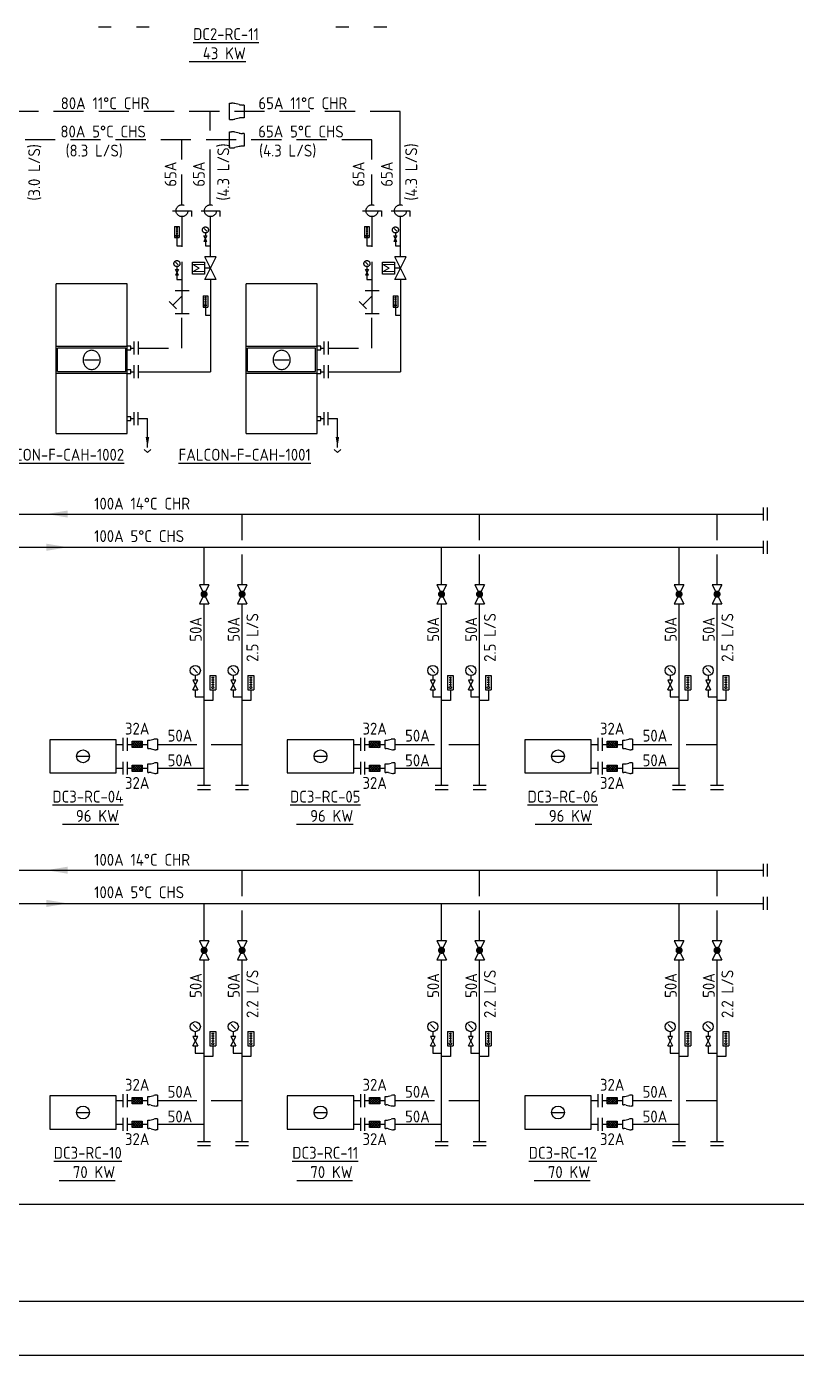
# Model space of a CAD drawing. Extents: x 41366 to 42076, y 84937 to 85507.
# Drawn here: x 41752.2 to 41914.3, y 84936.7 to 85216.5 of the extents above; entities that cross this region are included whole.
import ezdxf
from ezdxf.enums import TextEntityAlignment as Align

# ---------------------------------------------------------------- set-up
doc = ezdxf.new("R2010")
doc.units = 0
doc.header["$LTSCALE"] = 10
doc.linetypes.add('HIDDEN', pattern=[9.525, 6.35, -3.175])
for name, color, linetype in [('A-DETL-01', 1, 'Continuous'), ('DETL-TXT', 4, 'Continuous'), ('M-CWTR-9PIPE-R', 110, 'Continuous'), ('M-CWTR-VAVE', 2, 'Continuous'), ('M-EQ-DCC-P2', 22, 'Continuous'), ('M-EQPM-TXT', 4, 'Continuous'), ('M-HVAC-CPIPE', 4, 'Continuous'), ('M-HVAC-EQPM', 22, 'Continuous'), ('M-PIPE-CHWR20', 110, 'Continuous'), ('M-PIPE-CHWS12', 130, 'Continuous'), ('M-PIPE-FITTING', 2, 'Continuous'), ('PHASE 2', 9, 'Continuous'), ('U-CDA-TXT', 4, 'Continuous'), ('U-CDA-V', 3, 'Continuous'), ('U-CH-V', 3, 'Continuous')]:
    doc.layers.add(name, color=color, linetype=linetype)
doc.styles.add('AA-TXT', font='isocp.shx', dxfattribs={"width": 0.8, "bigfont": 'chineset.shx'})

# ---------------------------------------------------------------- blocks, each defined once
blk = doc.blocks.new('R4-3')
for p, q in [((-4.4, 0), (4.4, 0)), ((4.4, 0), (4.4, -1.1)), ((-5.7, -10.2), (-5.7, -8.7)), ((5.7, -10.2), (-5.7, -10.2)), ((-4.7, -3.5), (-5.4, -6.4)), ((-4.4, 0), (-4.4, -1.1)), ((4.7, -3.5), (5.4, -6.4)), ((5.7, -10.2), (5.7, -8.7))]:
    blk.add_line(p, q)
for centre, start, end in [((4.3, -8.7), 166.373, 180), ((-14.4, -1.1), 346.373, 0), ((14.4, -1.1), 180, 193.627), ((-4.3, -8.7), 0, 13.627)]:
    blk.add_arc(centre, 10, start, end)
blk = doc.blocks.new('A$C5D640173')
at = {"layer": 'U-CDA-V'}
for p, q in [((0, 0), (0, 2.72)), ((0.88, 0), (0.88, 2.72))]:
    blk.add_line(p, q, dxfattribs=at)

msp = doc.modelspace()

# ---------------------------------------------------------------- hatches: boundary and pattern name
at = {"layer": 'M-PIPE-FITTING', "ltscale": 0.1}
h = msp.add_hatch(dxfattribs=at)
h.set_pattern_fill('ANSI37', color=256, scale=2.66144, style=0)
h.set_pattern_definition([(45, (41640.26258, 84876.54358), (-0.2352403, 0.2352403), []), (135, (41640.26258, 84876.54358), (-0.2352403, -0.2352403), [])])
h.paths.add_polyline_path([(41774.42, 85066.01), (41776.55, 85066.01), (41776.55, 85064.68), (41774.42, 85064.68)])
h = msp.add_hatch(dxfattribs=at)
h.set_pattern_fill('ANSI37', color=256, scale=2.66144, style=0)
h.set_pattern_definition([(45, (41690.26258, 84876.54358), (-0.2352403, 0.2352403), []), (135, (41690.26258, 84876.54358), (-0.2352403, -0.2352403), [])])
h.paths.add_polyline_path([(41824.42, 85066.01), (41826.55, 85066.01), (41826.55, 85064.68), (41824.42, 85064.68)])
h = msp.add_hatch(dxfattribs=at)
h.set_pattern_fill('ANSI37', color=256, scale=2.66144, style=0)
h.set_pattern_definition([(45, (41740.26258, 84876.54358), (-0.2352403, 0.2352403), []), (135, (41740.26258, 84876.54358), (-0.2352403, -0.2352403), [])])
h.paths.add_polyline_path([(41874.42, 85066.01), (41876.55, 85066.01), (41876.55, 85064.68), (41874.42, 85064.68)])
h = msp.add_hatch(dxfattribs=at)
h.set_pattern_fill('ANSI37', color=256, scale=2.66144, style=0)
h.set_pattern_definition([(45, (41640.26258, 84871.54358), (-0.2352403, 0.2352403), []), (135, (41640.26258, 84871.54358), (-0.2352403, -0.2352403), [])])
h.paths.add_polyline_path([(41774.42, 85061.01), (41776.55, 85061.01), (41776.55, 85059.68), (41774.42, 85059.68)])
h = msp.add_hatch(dxfattribs=at)
h.set_pattern_fill('ANSI37', color=256, scale=2.66144, style=0)
h.set_pattern_definition([(45, (41690.26258, 84871.54358), (-0.2352403, 0.2352403), []), (135, (41690.26258, 84871.54358), (-0.2352403, -0.2352403), [])])
h.paths.add_polyline_path([(41824.42, 85061.01), (41826.55, 85061.01), (41826.55, 85059.68), (41824.42, 85059.68)])
h = msp.add_hatch(dxfattribs=at)
h.set_pattern_fill('ANSI37', color=256, scale=2.66144, style=0)
h.set_pattern_definition([(45, (41740.26258, 84871.54358), (-0.2352403, 0.2352403), []), (135, (41740.26258, 84871.54358), (-0.2352403, -0.2352403), [])])
h.paths.add_polyline_path([(41874.42, 85061.01), (41876.55, 85061.01), (41876.55, 85059.68), (41874.42, 85059.68)])
h = msp.add_hatch(dxfattribs=at)
h.set_pattern_fill('ANSI37', color=256, scale=2.66144, style=0)
h.set_pattern_definition([(45, (41640.26258, 84801.54358), (-0.2352403, 0.2352403), []), (135, (41640.26258, 84801.54358), (-0.2352403, -0.2352403), [])])
h.paths.add_polyline_path([(41774.42, 84991.01), (41776.55, 84991.01), (41776.55, 84989.68), (41774.42, 84989.68)])
h = msp.add_hatch(dxfattribs=at)
h.set_pattern_fill('ANSI37', color=256, scale=2.66144, style=0)
h.set_pattern_definition([(45, (41690.26258, 84801.54358), (-0.2352403, 0.2352403), []), (135, (41690.26258, 84801.54358), (-0.2352403, -0.2352403), [])])
h.paths.add_polyline_path([(41824.42, 84991.01), (41826.55, 84991.01), (41826.55, 84989.68), (41824.42, 84989.68)])
h = msp.add_hatch(dxfattribs=at)
h.set_pattern_fill('ANSI37', color=256, scale=2.66144, style=0)
h.set_pattern_definition([(45, (41740.26258, 84801.54358), (-0.2352403, 0.2352403), []), (135, (41740.26258, 84801.54358), (-0.2352403, -0.2352403), [])])
h.paths.add_polyline_path([(41874.42, 84991.01), (41876.55, 84991.01), (41876.55, 84989.68), (41874.42, 84989.68)])
h = msp.add_hatch(dxfattribs=at)
h.set_pattern_fill('ANSI37', color=256, scale=2.66144, style=0)
h.set_pattern_definition([(45, (41640.26258, 84796.54358), (-0.2352403, 0.2352403), []), (135, (41640.26258, 84796.54358), (-0.2352403, -0.2352403), [])])
h.paths.add_polyline_path([(41774.42, 84986.01), (41776.55, 84986.01), (41776.55, 84984.68), (41774.42, 84984.68)])
h = msp.add_hatch(dxfattribs=at)
h.set_pattern_fill('ANSI37', color=256, scale=2.66144, style=0)
h.set_pattern_definition([(45, (41690.26258, 84796.54358), (-0.2352403, 0.2352403), []), (135, (41690.26258, 84796.54358), (-0.2352403, -0.2352403), [])])
h.paths.add_polyline_path([(41824.42, 84986.01), (41826.55, 84986.01), (41826.55, 84984.68), (41824.42, 84984.68)])
h = msp.add_hatch(dxfattribs=at)
h.set_pattern_fill('ANSI37', color=256, scale=2.66144, style=0)
h.set_pattern_definition([(45, (41740.26258, 84796.54358), (-0.2352403, 0.2352403), []), (135, (41740.26258, 84796.54358), (-0.2352403, -0.2352403), [])])
h.paths.add_polyline_path([(41874.42, 84986.01), (41876.55, 84986.01), (41876.55, 84984.68), (41874.42, 84984.68)])

# ---------------------------------------------------------------- linework, layer by layer
at = {"color": 252}
for p, q in [((41794.93, 85200.38), (41795.36, 85200.38)), ((41794.93, 85196.95), (41794.93, 85200.38)), ((41796.94, 85200.08), (41796.06, 85200.29)), ((41797.98, 85200), (41797.64, 85200)), ((41797.98, 85200), (41797.98, 85197.33)), ((41794.93, 85196.95), (41795.36, 85196.95)), ((41796.94, 85197.24), (41796.06, 85197.03)), ((41797.98, 85197.33), (41797.64, 85197.33)), ((41794.93, 85194.38), (41795.36, 85194.38)), ((41794.93, 85190.95), (41794.93, 85194.38)), ((41796.94, 85194.08), (41796.06, 85194.29)), ((41797.98, 85194), (41797.64, 85194)), ((41797.98, 85194), (41797.98, 85191.33)), ((41794.93, 85190.95), (41795.36, 85190.95)), ((41796.94, 85191.24), (41796.06, 85191.03)), ((41797.98, 85191.33), (41797.64, 85191.33))]:
    msp.add_line(p, q, dxfattribs=at)
at = {"color": 2}
msp.add_line((41386.94, 84948.11), (42041.39, 84948.11), dxfattribs=at)
at = {"color": 252}
for centre, start, end in [((41795.36, 85197.38), 76.373, 90), ((41797.64, 85203), 256.373, 270), ((41795.36, 85199.95), 270, 283.627), ((41797.64, 85194.33), 90, 103.627), ((41795.36, 85191.38), 76.373, 90), ((41797.64, 85197), 256.373, 270), ((41795.36, 85193.95), 270, 283.627), ((41797.64, 85188.33), 90, 103.627)]:
    msp.add_arc(centre, 3, start, end, dxfattribs=at)
at = {"layer": 'A-DETL-01', "linetype": 'Continuous'}
msp.add_line((42049.3, 84968.46), (41388.12, 84968.46), dxfattribs=at)
at = {"layer": 'DEFPOINTS', "color": 1}
msp.add_lwpolyline([(41365.57, 85507.15), (42076.35, 85507.15), (42076.35, 84936.69), (41365.57, 84936.69)], close=True, dxfattribs=at)
at = {"layer": 'M-CWTR-9PIPE-R', "color": 252, "linetype": 'HIDDEN'}
for p, q in [((41790.88, 85194.66), (41790.88, 85198.66)), ((41830.88, 85178.99), (41830.88, 85198.66)), ((41790.88, 85178.99), (41790.88, 85190.66)), ((41790.91, 85168.06), (41790.91, 85176.49)), ((41830.91, 85168.06), (41830.91, 85176.49)), ((41790.9, 85163.26), (41790.9, 85143.83)), ((41830.9, 85163.26), (41830.9, 85143.83)), ((41775.71, 85143.83), (41790.9, 85143.83)), ((41815.71, 85143.83), (41830.9, 85143.83))]:
    msp.add_line(p, q, dxfattribs=at)
at = {"layer": 'M-CWTR-VAVE', "color": 252, "linetype": 'HIDDEN'}
for p, q in [((41783.36, 85174.45), (41784.34, 85174.45)), ((41783.36, 85174.45), (41784.34, 85174.45)), ((41783.36, 85174.45), (41783.36, 85172.09)), ((41783.36, 85174.45), (41783.36, 85172.09)), ((41783.66, 85174.13), (41784.05, 85174.13)), ((41783.66, 85174.13), (41784.05, 85174.13)), ((41783.66, 85173.74), (41784.05, 85173.74)), ((41783.66, 85173.74), (41784.05, 85173.74)), ((41783.66, 85173.35), (41784.05, 85173.35)), ((41783.66, 85173.35), (41784.05, 85173.35)), ((41783.66, 85172.95), (41784.05, 85172.95)), ((41783.66, 85172.95), (41784.05, 85172.95)), ((41783.85, 85174.24), (41783.85, 85172.63)), ((41783.85, 85174.24), (41783.85, 85172.63)), ((41784.34, 85174.45), (41784.34, 85172.09)), ((41784.34, 85174.45), (41784.34, 85172.09)), ((41790.13, 85173.42), (41789.58, 85173.97)), ((41789.85, 85173.06), (41789.85, 85172.46)), ((41823.36, 85174.45), (41824.34, 85174.45)), ((41823.36, 85174.45), (41824.34, 85174.45)), ((41823.36, 85174.45), (41823.36, 85172.09)), ((41823.36, 85174.45), (41823.36, 85172.09)), ((41823.66, 85174.13), (41824.05, 85174.13)), ((41823.66, 85174.13), (41824.05, 85174.13)), ((41823.66, 85173.74), (41824.05, 85173.74)), ((41823.66, 85173.74), (41824.05, 85173.74)), ((41823.66, 85173.35), (41824.05, 85173.35)), ((41823.66, 85173.35), (41824.05, 85173.35)), ((41823.66, 85172.95), (41824.05, 85172.95)), ((41823.66, 85172.95), (41824.05, 85172.95)), ((41823.85, 85174.24), (41823.85, 85172.63)), ((41823.85, 85174.24), (41823.85, 85172.63)), ((41824.34, 85174.45), (41824.34, 85172.09)), ((41824.34, 85174.45), (41824.34, 85172.09)), ((41830.13, 85173.42), (41829.58, 85173.97)), ((41829.85, 85173.06), (41829.85, 85172.46)), ((41783.36, 85172.09), (41784.34, 85172.09)), ((41783.36, 85172.09), (41784.34, 85172.09)), ((41783.85, 85172.09), (41783.85, 85170.35)), ((41783.85, 85172.09), (41783.85, 85170.35)), ((41783.85, 85170.35), (41784.9, 85170.35)), ((41790.15, 85172.46), (41789.55, 85171.26)), ((41790.15, 85171.26), (41789.55, 85172.46)), ((41789.55, 85172.46), (41790.15, 85172.46)), ((41790.15, 85171.26), (41789.55, 85171.26)), ((41789.85, 85171.26), (41789.85, 85170.35)), ((41789.85, 85170.35), (41790.9, 85170.35)), ((41823.36, 85172.09), (41824.34, 85172.09)), ((41823.36, 85172.09), (41824.34, 85172.09)), ((41823.85, 85172.09), (41823.85, 85170.35)), ((41823.85, 85172.09), (41823.85, 85170.35)), ((41823.85, 85170.35), (41824.9, 85170.35)), ((41830.15, 85172.46), (41829.55, 85171.26)), ((41830.15, 85171.26), (41829.55, 85172.46)), ((41829.55, 85172.46), (41830.15, 85172.46)), ((41830.15, 85171.26), (41829.55, 85171.26)), ((41829.85, 85171.26), (41829.85, 85170.35)), ((41829.85, 85170.35), (41830.9, 85170.35)), ((41789.71, 85163.26), (41792.11, 85168.06)), ((41792.11, 85163.26), (41789.71, 85168.06)), ((41792.11, 85168.06), (41789.71, 85168.06)), ((41829.71, 85163.26), (41832.11, 85168.06)), ((41832.11, 85163.26), (41829.71, 85168.06)), ((41832.11, 85168.06), (41829.71, 85168.06)), ((41784.15, 85165.36), (41783.55, 85164.16)), ((41784.15, 85164.16), (41783.55, 85165.36)), ((41783.55, 85165.36), (41784.15, 85165.36)), ((41784.13, 85166.33), (41783.58, 85166.88)), ((41783.85, 85165.96), (41783.85, 85165.36)), ((41824.15, 85165.36), (41823.55, 85164.16)), ((41824.15, 85164.16), (41823.55, 85165.36)), ((41823.55, 85165.36), (41824.15, 85165.36)), ((41824.13, 85166.33), (41823.58, 85166.88)), ((41823.85, 85165.96), (41823.85, 85165.36)), ((41784.15, 85164.16), (41783.55, 85164.16)), ((41783.85, 85164.16), (41783.85, 85163.26)), ((41783.85, 85163.26), (41784.9, 85163.26)), ((41792.11, 85163.26), (41789.71, 85163.26)), ((41824.15, 85164.16), (41823.55, 85164.16)), ((41823.85, 85164.16), (41823.85, 85163.26)), ((41823.85, 85163.26), (41824.9, 85163.26)), ((41832.11, 85163.26), (41829.71, 85163.26)), ((41784.91, 85159.77), (41783.01, 85157.86)), ((41786.42, 85160.86), (41783.45, 85160.86)), ((41784.91, 85160.86), (41784.91, 85156.06)), ((41789.36, 85159.81), (41790.34, 85159.81)), ((41789.36, 85159.81), (41790.34, 85159.81)), ((41789.36, 85159.81), (41789.36, 85157.46)), ((41789.36, 85159.81), (41789.36, 85157.46)), ((41789.66, 85159.5), (41790.05, 85159.5)), ((41789.66, 85159.5), (41790.05, 85159.5)), ((41789.66, 85159.1), (41790.05, 85159.1)), ((41789.66, 85159.1), (41790.05, 85159.1)), ((41789.66, 85158.71), (41790.05, 85158.71)), ((41789.66, 85158.71), (41790.05, 85158.71)), ((41789.85, 85159.61), (41789.85, 85157.99)), ((41789.85, 85159.61), (41789.85, 85157.99)), ((41790.34, 85159.81), (41790.34, 85157.46)), ((41790.34, 85159.81), (41790.34, 85157.46)), ((41824.91, 85159.77), (41823.01, 85157.86)), ((41826.42, 85160.86), (41823.45, 85160.86)), ((41824.91, 85160.86), (41824.91, 85156.06)), ((41829.36, 85159.81), (41830.34, 85159.81)), ((41829.36, 85159.81), (41830.34, 85159.81)), ((41829.36, 85159.81), (41829.36, 85157.46)), ((41829.36, 85159.81), (41829.36, 85157.46)), ((41829.66, 85159.5), (41830.05, 85159.5)), ((41829.66, 85159.5), (41830.05, 85159.5)), ((41829.66, 85159.1), (41830.05, 85159.1)), ((41829.66, 85159.1), (41830.05, 85159.1)), ((41829.66, 85158.71), (41830.05, 85158.71)), ((41829.66, 85158.71), (41830.05, 85158.71)), ((41829.85, 85159.61), (41829.85, 85157.99)), ((41829.85, 85159.61), (41829.85, 85157.99)), ((41830.34, 85159.81), (41830.34, 85157.46)), ((41830.34, 85159.81), (41830.34, 85157.46)), ((41782.25, 85158.62), (41783.77, 85157.1)), ((41786.42, 85156.06), (41783.45, 85156.06)), ((41789.36, 85157.46), (41790.34, 85157.46)), ((41789.36, 85157.46), (41790.34, 85157.46)), ((41789.66, 85158.32), (41790.05, 85158.32)), ((41789.66, 85158.32), (41790.05, 85158.32)), ((41789.85, 85157.46), (41789.85, 85155.72)), ((41789.85, 85157.46), (41789.85, 85155.72)), ((41822.25, 85158.62), (41823.77, 85157.1)), ((41826.42, 85156.06), (41823.45, 85156.06)), ((41829.36, 85157.46), (41830.34, 85157.46)), ((41829.36, 85157.46), (41830.34, 85157.46)), ((41829.66, 85158.32), (41830.05, 85158.32)), ((41829.66, 85158.32), (41830.05, 85158.32)), ((41829.85, 85157.46), (41829.85, 85155.72)), ((41829.85, 85157.46), (41829.85, 85155.72)), ((41789.85, 85155.72), (41790.9, 85155.72)), ((41829.85, 85155.72), (41830.9, 85155.72))]:
    msp.add_line(p, q, dxfattribs=at)
at = {"layer": 'M-CWTR-VAVE'}
for p, q in [((41790.57, 85098.99), (41788.57, 85098.99)), ((41790.57, 85098.99), (41788.57, 85094.99)), ((41788.57, 85098.99), (41790.57, 85094.99)), ((41798.57, 85098.99), (41796.57, 85098.99)), ((41798.57, 85098.99), (41796.57, 85094.99)), ((41796.57, 85098.99), (41798.57, 85094.99)), ((41840.57, 85098.99), (41838.57, 85098.99)), ((41840.57, 85098.99), (41838.57, 85094.99)), ((41838.57, 85098.99), (41840.57, 85094.99)), ((41848.57, 85098.99), (41846.57, 85098.99)), ((41848.57, 85098.99), (41846.57, 85094.99)), ((41846.57, 85098.99), (41848.57, 85094.99)), ((41890.57, 85098.99), (41888.57, 85098.99)), ((41890.57, 85098.99), (41888.57, 85094.99)), ((41888.57, 85098.99), (41890.57, 85094.99)), ((41898.57, 85098.99), (41896.57, 85098.99)), ((41898.57, 85098.99), (41896.57, 85094.99)), ((41896.57, 85098.99), (41898.57, 85094.99)), ((41788.57, 85094.99), (41790.57, 85094.99)), ((41796.57, 85094.99), (41798.57, 85094.99)), ((41838.57, 85094.99), (41840.57, 85094.99)), ((41846.57, 85094.99), (41848.57, 85094.99)), ((41888.57, 85094.99), (41890.57, 85094.99)), ((41896.57, 85094.99), (41898.57, 85094.99)), ((41788.18, 85080.46), (41787.26, 85081.38)), ((41796.18, 85080.46), (41795.26, 85081.38)), ((41838.18, 85080.46), (41837.26, 85081.38)), ((41846.18, 85080.46), (41845.26, 85081.38)), ((41888.18, 85080.46), (41887.26, 85081.38)), ((41896.18, 85080.46), (41895.26, 85081.38)), ((41788.22, 85078.86), (41787.22, 85078.86)), ((41787.22, 85076.86), (41788.22, 85078.86)), ((41787.22, 85078.86), (41788.22, 85076.86)), ((41787.72, 85079.86), (41787.72, 85078.86)), ((41790.79, 85079.87), (41792.04, 85079.87)), ((41790.79, 85079.87), (41790.79, 85076.86)), ((41791.16, 85079.47), (41791.67, 85079.47)), ((41791.16, 85078.96), (41791.67, 85078.96)), ((41791.16, 85078.46), (41791.67, 85078.46)), ((41791.16, 85077.96), (41791.67, 85077.96)), ((41791.42, 85079.61), (41791.42, 85077.54)), ((41792.04, 85079.87), (41792.04, 85076.86)), ((41796.22, 85078.86), (41795.22, 85078.86)), ((41795.22, 85076.86), (41796.22, 85078.86)), ((41795.22, 85078.86), (41796.22, 85076.86)), ((41795.72, 85079.86), (41795.72, 85078.86)), ((41798.79, 85079.87), (41800.04, 85079.87)), ((41798.79, 85079.87), (41798.79, 85076.86)), ((41799.16, 85079.47), (41799.67, 85079.47)), ((41799.16, 85078.96), (41799.67, 85078.96)), ((41799.16, 85078.46), (41799.67, 85078.46)), ((41799.16, 85077.96), (41799.67, 85077.96)), ((41799.42, 85079.61), (41799.42, 85077.54)), ((41800.04, 85079.87), (41800.04, 85076.86)), ((41838.22, 85078.86), (41837.22, 85078.86)), ((41837.22, 85076.86), (41838.22, 85078.86)), ((41837.22, 85078.86), (41838.22, 85076.86)), ((41837.72, 85079.86), (41837.72, 85078.86)), ((41840.79, 85079.87), (41842.04, 85079.87)), ((41840.79, 85079.87), (41840.79, 85076.86)), ((41841.16, 85079.47), (41841.67, 85079.47)), ((41841.16, 85078.96), (41841.67, 85078.96)), ((41841.16, 85078.46), (41841.67, 85078.46)), ((41841.16, 85077.96), (41841.67, 85077.96)), ((41841.42, 85079.61), (41841.42, 85077.54)), ((41842.04, 85079.87), (41842.04, 85076.86)), ((41846.22, 85078.86), (41845.22, 85078.86)), ((41845.22, 85076.86), (41846.22, 85078.86)), ((41845.22, 85078.86), (41846.22, 85076.86)), ((41845.72, 85079.86), (41845.72, 85078.86)), ((41848.79, 85079.87), (41850.04, 85079.87)), ((41848.79, 85079.87), (41848.79, 85076.86)), ((41849.16, 85079.47), (41849.67, 85079.47)), ((41849.16, 85078.96), (41849.67, 85078.96)), ((41849.16, 85078.46), (41849.67, 85078.46)), ((41849.16, 85077.96), (41849.67, 85077.96)), ((41849.42, 85079.61), (41849.42, 85077.54)), ((41850.04, 85079.87), (41850.04, 85076.86)), ((41888.22, 85078.86), (41887.22, 85078.86)), ((41887.22, 85076.86), (41888.22, 85078.86)), ((41887.22, 85078.86), (41888.22, 85076.86)), ((41887.72, 85079.86), (41887.72, 85078.86)), ((41890.79, 85079.87), (41892.04, 85079.87)), ((41890.79, 85079.87), (41890.79, 85076.86)), ((41891.16, 85079.47), (41891.67, 85079.47)), ((41891.16, 85078.96), (41891.67, 85078.96)), ((41891.16, 85078.46), (41891.67, 85078.46)), ((41891.16, 85077.96), (41891.67, 85077.96)), ((41891.42, 85079.61), (41891.42, 85077.54)), ((41892.04, 85079.87), (41892.04, 85076.86)), ((41896.22, 85078.86), (41895.22, 85078.86)), ((41895.22, 85076.86), (41896.22, 85078.86)), ((41895.22, 85078.86), (41896.22, 85076.86)), ((41895.72, 85079.86), (41895.72, 85078.86)), ((41898.79, 85079.87), (41900.04, 85079.87)), ((41898.79, 85079.87), (41898.79, 85076.86)), ((41899.16, 85079.47), (41899.67, 85079.47)), ((41899.16, 85078.96), (41899.67, 85078.96)), ((41899.16, 85078.46), (41899.67, 85078.46)), ((41899.16, 85077.96), (41899.67, 85077.96)), ((41899.42, 85079.61), (41899.42, 85077.54)), ((41900.04, 85079.87), (41900.04, 85076.86)), ((41787.22, 85076.86), (41788.22, 85076.86)), ((41787.72, 85076.86), (41787.72, 85075.35)), ((41787.72, 85075.35), (41789.57, 85075.35)), ((41790.79, 85076.86), (41792.04, 85076.86)), ((41791.42, 85076.86), (41791.42, 85074.63)), ((41795.22, 85076.86), (41796.22, 85076.86)), ((41795.72, 85076.86), (41795.72, 85075.35)), ((41795.72, 85075.35), (41797.57, 85075.35)), ((41798.79, 85076.86), (41800.04, 85076.86)), ((41799.42, 85076.86), (41799.42, 85074.63)), ((41837.22, 85076.86), (41838.22, 85076.86)), ((41837.72, 85076.86), (41837.72, 85075.35)), ((41837.72, 85075.35), (41839.57, 85075.35)), ((41840.79, 85076.86), (41842.04, 85076.86)), ((41841.42, 85076.86), (41841.42, 85074.63)), ((41845.22, 85076.86), (41846.22, 85076.86)), ((41845.72, 85076.86), (41845.72, 85075.35)), ((41845.72, 85075.35), (41847.57, 85075.35)), ((41848.79, 85076.86), (41850.04, 85076.86)), ((41849.42, 85076.86), (41849.42, 85074.63)), ((41887.22, 85076.86), (41888.22, 85076.86)), ((41887.72, 85076.86), (41887.72, 85075.35)), ((41887.72, 85075.35), (41889.57, 85075.35)), ((41890.79, 85076.86), (41892.04, 85076.86)), ((41891.42, 85076.86), (41891.42, 85074.63)), ((41895.22, 85076.86), (41896.22, 85076.86)), ((41895.72, 85076.86), (41895.72, 85075.35)), ((41895.72, 85075.35), (41897.57, 85075.35)), ((41898.79, 85076.86), (41900.04, 85076.86)), ((41899.42, 85076.86), (41899.42, 85074.63)), ((41791.42, 85074.63), (41789.57, 85074.63)), ((41799.42, 85074.63), (41797.57, 85074.63)), ((41841.42, 85074.63), (41839.57, 85074.63)), ((41849.42, 85074.63), (41847.57, 85074.63)), ((41891.42, 85074.63), (41889.57, 85074.63)), ((41899.42, 85074.63), (41897.57, 85074.63)), ((41790.57, 85023.99), (41788.57, 85023.99)), ((41790.57, 85023.99), (41788.57, 85019.99)), ((41788.57, 85023.99), (41790.57, 85019.99)), ((41798.57, 85023.99), (41796.57, 85023.99)), ((41798.57, 85023.99), (41796.57, 85019.99)), ((41796.57, 85023.99), (41798.57, 85019.99)), ((41840.57, 85023.99), (41838.57, 85023.99)), ((41840.57, 85023.99), (41838.57, 85019.99)), ((41838.57, 85023.99), (41840.57, 85019.99)), ((41848.57, 85023.99), (41846.57, 85023.99)), ((41848.57, 85023.99), (41846.57, 85019.99)), ((41846.57, 85023.99), (41848.57, 85019.99)), ((41890.57, 85023.99), (41888.57, 85023.99)), ((41890.57, 85023.99), (41888.57, 85019.99)), ((41888.57, 85023.99), (41890.57, 85019.99)), ((41898.57, 85023.99), (41896.57, 85023.99)), ((41898.57, 85023.99), (41896.57, 85019.99)), ((41896.57, 85023.99), (41898.57, 85019.99)), ((41788.57, 85019.99), (41790.57, 85019.99)), ((41796.57, 85019.99), (41798.57, 85019.99)), ((41838.57, 85019.99), (41840.57, 85019.99)), ((41846.57, 85019.99), (41848.57, 85019.99)), ((41888.57, 85019.99), (41890.57, 85019.99)), ((41896.57, 85019.99), (41898.57, 85019.99)), ((41788.18, 85005.46), (41787.26, 85006.38)), ((41787.72, 85004.86), (41787.72, 85003.86)), ((41790.79, 85004.87), (41792.04, 85004.87)), ((41790.79, 85004.87), (41790.79, 85001.86)), ((41792.04, 85004.87), (41792.04, 85001.86)), ((41796.18, 85005.46), (41795.26, 85006.38)), ((41795.72, 85004.86), (41795.72, 85003.86)), ((41798.79, 85004.87), (41800.04, 85004.87)), ((41798.79, 85004.87), (41798.79, 85001.86)), ((41800.04, 85004.87), (41800.04, 85001.86)), ((41838.18, 85005.46), (41837.26, 85006.38)), ((41837.72, 85004.86), (41837.72, 85003.86)), ((41840.79, 85004.87), (41842.04, 85004.87)), ((41840.79, 85004.87), (41840.79, 85001.86)), ((41842.04, 85004.87), (41842.04, 85001.86)), ((41846.18, 85005.46), (41845.26, 85006.38)), ((41845.72, 85004.86), (41845.72, 85003.86)), ((41848.79, 85004.87), (41850.04, 85004.87)), ((41848.79, 85004.87), (41848.79, 85001.86)), ((41850.04, 85004.87), (41850.04, 85001.86)), ((41888.18, 85005.46), (41887.26, 85006.38)), ((41887.72, 85004.86), (41887.72, 85003.86)), ((41890.79, 85004.87), (41892.04, 85004.87)), ((41890.79, 85004.87), (41890.79, 85001.86)), ((41892.04, 85004.87), (41892.04, 85001.86)), ((41896.18, 85005.46), (41895.26, 85006.38)), ((41895.72, 85004.86), (41895.72, 85003.86)), ((41898.79, 85004.87), (41900.04, 85004.87)), ((41898.79, 85004.87), (41898.79, 85001.86)), ((41900.04, 85004.87), (41900.04, 85001.86)), ((41788.22, 85003.86), (41787.22, 85003.86)), ((41787.22, 85001.86), (41788.22, 85003.86)), ((41787.22, 85003.86), (41788.22, 85001.86)), ((41791.16, 85004.47), (41791.67, 85004.47)), ((41791.16, 85003.96), (41791.67, 85003.96)), ((41791.16, 85003.46), (41791.67, 85003.46)), ((41791.16, 85002.96), (41791.67, 85002.96)), ((41791.42, 85004.61), (41791.42, 85002.54)), ((41796.22, 85003.86), (41795.22, 85003.86)), ((41795.22, 85001.86), (41796.22, 85003.86)), ((41795.22, 85003.86), (41796.22, 85001.86)), ((41799.16, 85004.47), (41799.67, 85004.47)), ((41799.16, 85003.96), (41799.67, 85003.96)), ((41799.16, 85003.46), (41799.67, 85003.46)), ((41799.16, 85002.96), (41799.67, 85002.96)), ((41799.42, 85004.61), (41799.42, 85002.54)), ((41838.22, 85003.86), (41837.22, 85003.86)), ((41837.22, 85001.86), (41838.22, 85003.86)), ((41837.22, 85003.86), (41838.22, 85001.86)), ((41841.16, 85004.47), (41841.67, 85004.47)), ((41841.16, 85003.96), (41841.67, 85003.96)), ((41841.16, 85003.46), (41841.67, 85003.46)), ((41841.16, 85002.96), (41841.67, 85002.96)), ((41841.42, 85004.61), (41841.42, 85002.54)), ((41846.22, 85003.86), (41845.22, 85003.86)), ((41845.22, 85001.86), (41846.22, 85003.86)), ((41845.22, 85003.86), (41846.22, 85001.86)), ((41849.16, 85004.47), (41849.67, 85004.47)), ((41849.16, 85003.96), (41849.67, 85003.96)), ((41849.16, 85003.46), (41849.67, 85003.46)), ((41849.16, 85002.96), (41849.67, 85002.96)), ((41849.42, 85004.61), (41849.42, 85002.54)), ((41888.22, 85003.86), (41887.22, 85003.86)), ((41887.22, 85001.86), (41888.22, 85003.86)), ((41887.22, 85003.86), (41888.22, 85001.86)), ((41891.16, 85004.47), (41891.67, 85004.47)), ((41891.16, 85003.96), (41891.67, 85003.96)), ((41891.16, 85003.46), (41891.67, 85003.46)), ((41891.16, 85002.96), (41891.67, 85002.96)), ((41891.42, 85004.61), (41891.42, 85002.54)), ((41896.22, 85003.86), (41895.22, 85003.86)), ((41895.22, 85001.86), (41896.22, 85003.86)), ((41895.22, 85003.86), (41896.22, 85001.86)), ((41899.16, 85004.47), (41899.67, 85004.47)), ((41899.16, 85003.96), (41899.67, 85003.96)), ((41899.16, 85003.46), (41899.67, 85003.46)), ((41899.16, 85002.96), (41899.67, 85002.96)), ((41899.42, 85004.61), (41899.42, 85002.54)), ((41787.22, 85001.86), (41788.22, 85001.86)), ((41787.72, 85001.86), (41787.72, 85000.35)), ((41787.72, 85000.35), (41789.57, 85000.35)), ((41791.42, 84999.63), (41789.57, 84999.63)), ((41790.79, 85001.86), (41792.04, 85001.86)), ((41791.42, 85001.86), (41791.42, 84999.63)), ((41795.22, 85001.86), (41796.22, 85001.86)), ((41795.72, 85001.86), (41795.72, 85000.35)), ((41795.72, 85000.35), (41797.57, 85000.35)), ((41799.42, 84999.63), (41797.57, 84999.63)), ((41798.79, 85001.86), (41800.04, 85001.86)), ((41799.42, 85001.86), (41799.42, 84999.63)), ((41837.22, 85001.86), (41838.22, 85001.86)), ((41837.72, 85001.86), (41837.72, 85000.35)), ((41837.72, 85000.35), (41839.57, 85000.35)), ((41841.42, 84999.63), (41839.57, 84999.63)), ((41840.79, 85001.86), (41842.04, 85001.86)), ((41841.42, 85001.86), (41841.42, 84999.63)), ((41845.22, 85001.86), (41846.22, 85001.86)), ((41845.72, 85001.86), (41845.72, 85000.35)), ((41845.72, 85000.35), (41847.57, 85000.35)), ((41849.42, 84999.63), (41847.57, 84999.63)), ((41848.79, 85001.86), (41850.04, 85001.86)), ((41849.42, 85001.86), (41849.42, 84999.63)), ((41887.22, 85001.86), (41888.22, 85001.86)), ((41887.72, 85001.86), (41887.72, 85000.35)), ((41887.72, 85000.35), (41889.57, 85000.35)), ((41891.42, 84999.63), (41889.57, 84999.63)), ((41890.79, 85001.86), (41892.04, 85001.86)), ((41891.42, 85001.86), (41891.42, 84999.63)), ((41895.22, 85001.86), (41896.22, 85001.86)), ((41895.72, 85001.86), (41895.72, 85000.35)), ((41895.72, 85000.35), (41897.57, 85000.35)), ((41899.42, 84999.63), (41897.57, 84999.63)), ((41898.79, 85001.86), (41900.04, 85001.86)), ((41899.42, 85001.86), (41899.42, 84999.63))]:
    msp.add_line(p, q, dxfattribs=at)
at = {"layer": 'M-CWTR-VAVE', "const_width": 0.75}
for points in [[(41789.19, 85096.99, 1), (41789.94, 85096.99, 1)], [(41797.19, 85096.99, 1), (41797.94, 85096.99, 1)], [(41839.19, 85096.99, 1), (41839.94, 85096.99, 1)], [(41847.19, 85096.99, 1), (41847.94, 85096.99, 1)], [(41889.19, 85096.99, 1), (41889.94, 85096.99, 1)], [(41897.19, 85096.99, 1), (41897.94, 85096.99, 1)], [(41789.19, 85021.99, 1), (41789.94, 85021.99, 1)], [(41797.19, 85021.99, 1), (41797.94, 85021.99, 1)], [(41839.19, 85021.99, 1), (41839.94, 85021.99, 1)], [(41847.19, 85021.99, 1), (41847.94, 85021.99, 1)], [(41889.19, 85021.99, 1), (41889.94, 85021.99, 1)], [(41897.19, 85021.99, 1), (41897.94, 85021.99, 1)]]:
    msp.add_lwpolyline(points, format="xyb", close=True, dxfattribs=at)
at = {"layer": 'M-CWTR-VAVE', "color": 252, "linetype": 'HIDDEN'}
for centre, radius in [((41783.85, 85172.45), 0.174), ((41783.85, 85172.45), 0.174), ((41789.85, 85173.7), 0.637), ((41823.85, 85172.45), 0.174), ((41823.85, 85172.45), 0.174), ((41829.85, 85173.7), 0.637), ((41783.85, 85166.6), 0.637), ((41823.85, 85166.6), 0.637), ((41789.85, 85157.82), 0.174), ((41789.85, 85157.82), 0.174), ((41829.85, 85157.82), 0.174), ((41829.85, 85157.82), 0.174)]:
    msp.add_circle(centre, radius, dxfattribs=at)
at = {"layer": 'M-CWTR-VAVE'}
for centre, radius in [((41787.72, 85080.92), 1.06), ((41795.72, 85080.92), 1.06), ((41837.72, 85080.92), 1.06), ((41845.72, 85080.92), 1.06), ((41887.72, 85080.92), 1.06), ((41895.72, 85080.92), 1.06), ((41791.42, 85077.32), 0.223), ((41799.42, 85077.32), 0.223), ((41841.42, 85077.32), 0.223), ((41849.42, 85077.32), 0.223), ((41891.42, 85077.32), 0.223), ((41899.42, 85077.32), 0.223), ((41787.72, 85005.92), 1.06), ((41795.72, 85005.92), 1.06), ((41837.72, 85005.92), 1.06), ((41845.72, 85005.92), 1.06), ((41887.72, 85005.92), 1.06), ((41895.72, 85005.92), 1.06), ((41791.42, 85002.32), 0.223), ((41799.42, 85002.32), 0.223), ((41841.42, 85002.32), 0.223), ((41849.42, 85002.32), 0.223), ((41891.42, 85002.32), 0.223), ((41899.42, 85002.32), 0.223)]:
    msp.add_circle(centre, radius, dxfattribs=at)
at = {"layer": 'M-EQ-DCC-P2'}
for p, q in [((41772.54, 85063.99), (41772.54, 85066.71)), ((41773.42, 85063.99), (41773.42, 85066.71)), ((41822.54, 85063.99), (41822.54, 85066.71)), ((41823.42, 85063.99), (41823.42, 85066.71)), ((41872.54, 85063.99), (41872.54, 85066.71)), ((41873.42, 85063.99), (41873.42, 85066.71)), ((41771.08, 85065.35), (41772.54, 85065.35)), ((41821.08, 85065.35), (41822.54, 85065.35)), ((41871.08, 85065.35), (41872.54, 85065.35)), ((41762.86, 85062.85), (41765.29, 85062.85)), ((41772.54, 85058.99), (41772.54, 85061.71)), ((41773.42, 85058.99), (41773.42, 85061.71)), ((41812.86, 85062.85), (41815.29, 85062.85)), ((41822.54, 85058.99), (41822.54, 85061.71)), ((41823.42, 85058.99), (41823.42, 85061.71)), ((41862.86, 85062.85), (41865.29, 85062.85)), ((41872.54, 85058.99), (41872.54, 85061.71)), ((41873.42, 85058.99), (41873.42, 85061.71)), ((41771.08, 85060.35), (41772.54, 85060.35)), ((41821.08, 85060.35), (41822.54, 85060.35)), ((41871.08, 85060.35), (41872.54, 85060.35)), ((41772.54, 84988.99), (41772.54, 84991.71)), ((41773.42, 84988.99), (41773.42, 84991.71)), ((41822.54, 84988.99), (41822.54, 84991.71)), ((41823.42, 84988.99), (41823.42, 84991.71)), ((41872.54, 84988.99), (41872.54, 84991.71)), ((41873.42, 84988.99), (41873.42, 84991.71)), ((41771.08, 84990.35), (41772.54, 84990.35)), ((41821.08, 84990.35), (41822.54, 84990.35)), ((41871.08, 84990.35), (41872.54, 84990.35)), ((41762.86, 84987.85), (41765.29, 84987.85)), ((41771.08, 84985.35), (41772.54, 84985.35)), ((41772.54, 84983.99), (41772.54, 84986.71)), ((41773.42, 84983.99), (41773.42, 84986.71)), ((41812.86, 84987.85), (41815.29, 84987.85)), ((41821.08, 84985.35), (41822.54, 84985.35)), ((41822.54, 84983.99), (41822.54, 84986.71)), ((41823.42, 84983.99), (41823.42, 84986.71)), ((41862.86, 84987.85), (41865.29, 84987.85)), ((41871.08, 84985.35), (41872.54, 84985.35)), ((41872.54, 84983.99), (41872.54, 84986.71)), ((41873.42, 84983.99), (41873.42, 84986.71))]:
    msp.add_line(p, q, dxfattribs=at)
for points in [[(41771.08, 85066.35), (41757.08, 85066.35), (41757.08, 85059.35), (41771.08, 85059.35)], [(41821.08, 85066.35), (41807.08, 85066.35), (41807.08, 85059.35), (41821.08, 85059.35)], [(41871.08, 85066.35), (41857.08, 85066.35), (41857.08, 85059.35), (41871.08, 85059.35)], [(41771.08, 84991.35), (41757.08, 84991.35), (41757.08, 84984.35), (41771.08, 84984.35)], [(41821.08, 84991.35), (41807.08, 84991.35), (41807.08, 84984.35), (41821.08, 84984.35)], [(41871.08, 84991.35), (41857.08, 84991.35), (41857.08, 84984.35), (41871.08, 84984.35)]]:
    msp.add_lwpolyline(points, close=True, dxfattribs=at)
for centre in [(41764.08, 85062.85), (41814.08, 85062.85), (41864.08, 85062.85), (41764.08, 84987.85), (41814.08, 84987.85), (41864.08, 84987.85)]:
    msp.add_circle(centre, 1.36, dxfattribs=at)
at = {"layer": 'M-HVAC-CPIPE', "color": 252, "linetype": 'HIDDEN'}
for p, q in [((41775.73, 85133.97), (41777.64, 85133.97)), ((41777.64, 85127.85), (41777.64, 85133.97)), ((41815.73, 85133.97), (41817.64, 85133.97)), ((41817.64, 85127.85), (41817.64, 85133.97))]:
    msp.add_line(p, q, dxfattribs=at)
at = {"layer": 'M-HVAC-EQPM', "color": 252, "linetype": 'HIDDEN'}
for p, q in [((41758.4, 85130.82), (41758.4, 85162.33)), ((41773.4, 85162.33), (41758.4, 85162.33)), ((41773.4, 85130.82), (41773.4, 85162.33)), ((41798.4, 85130.82), (41798.4, 85162.33)), ((41813.4, 85162.33), (41798.4, 85162.33)), ((41813.4, 85130.82), (41813.4, 85162.33)), ((41773.4, 85149.15), (41758.4, 85149.15)), ((41758.73, 85143.89), (41758.73, 85148.78)), ((41773.06, 85148.78), (41758.73, 85148.78)), ((41773.06, 85143.89), (41773.06, 85148.78)), ((41774.15, 85149.21), (41773.4, 85149.21)), ((41773.4, 85148.45), (41774.15, 85148.45)), ((41774.15, 85148.45), (41774.15, 85149.21)), ((41774.15, 85148.83), (41774.84, 85148.83)), ((41813.4, 85149.15), (41798.4, 85149.15)), ((41798.73, 85143.89), (41798.73, 85148.78)), ((41813.06, 85148.78), (41798.73, 85148.78)), ((41813.06, 85143.89), (41813.06, 85148.78)), ((41814.15, 85149.21), (41813.4, 85149.21)), ((41813.4, 85148.45), (41814.15, 85148.45)), ((41814.15, 85148.45), (41814.15, 85149.21)), ((41814.15, 85148.83), (41814.84, 85148.83)), ((41764.38, 85146.33), (41767.41, 85146.33)), ((41804.38, 85146.33), (41807.41, 85146.33)), ((41758.4, 85143.51), (41773.4, 85143.51)), ((41758.73, 85143.89), (41773.06, 85143.89)), ((41774.15, 85144.21), (41773.4, 85144.21)), ((41773.4, 85143.45), (41774.15, 85143.45)), ((41774.15, 85143.45), (41774.15, 85144.21)), ((41774.15, 85143.83), (41774.84, 85143.83)), ((41798.4, 85143.51), (41813.4, 85143.51)), ((41798.73, 85143.89), (41813.06, 85143.89)), ((41814.15, 85144.21), (41813.4, 85144.21)), ((41813.4, 85143.45), (41814.15, 85143.45)), ((41814.15, 85143.45), (41814.15, 85144.21)), ((41814.15, 85143.83), (41814.84, 85143.83)), ((41774.15, 85134.35), (41773.4, 85134.35)), ((41773.4, 85133.59), (41774.15, 85133.59)), ((41774.15, 85133.59), (41774.15, 85134.35)), ((41774.15, 85133.97), (41774.84, 85133.97)), ((41814.15, 85134.35), (41813.4, 85134.35)), ((41813.4, 85133.59), (41814.15, 85133.59)), ((41814.15, 85133.59), (41814.15, 85134.35)), ((41814.15, 85133.97), (41814.84, 85133.97)), ((41758.4, 85130.82), (41773.4, 85130.82)), ((41798.4, 85130.82), (41813.4, 85130.82))]:
    msp.add_line(p, q, dxfattribs=at)
at = {"layer": 'M-HVAC-EQPM', "color": 252, "linetype": 'HIDDEN', "extrusion": (0, 0, -1)}
for centre in [(41765.9, 85146.33), (41805.9, 85146.33)]:
    msp.add_ellipse(centre, major_axis=(0, 2.02), ratio=0.9, start_param=-1.570796, end_param=4.712389, dxfattribs=at)
at = {"layer": 'M-PIPE-CHWR20', "color": 252, "linetype": 'HIDDEN', "ltscale": 0.1}
for p, q in [((41775.32, 85216.47), (41778.04, 85216.47)), ((41825.32, 85216.47), (41828.04, 85216.47)), ((41830.88, 85198.66), (41579.26, 85198.66))]:
    msp.add_line(p, q, dxfattribs=at)
at = {"layer": 'M-PIPE-CHWR20', "ltscale": 0.1}
for p, q in [((41579.26, 85113.87), (41907.24, 85113.87)), ((41797.57, 85108.37), (41797.57, 85113.87)), ((41847.57, 85108.37), (41847.57, 85113.87)), ((41897.57, 85108.37), (41897.57, 85113.87)), ((41907.24, 85115.23), (41907.24, 85112.52)), ((41908.12, 85115.23), (41908.12, 85112.52)), ((41797.57, 85098.99), (41797.57, 85105.37)), ((41847.57, 85098.99), (41847.57, 85105.37)), ((41897.57, 85098.99), (41897.57, 85105.37)), ((41797.57, 85056.76), (41797.57, 85094.99)), ((41847.57, 85056.76), (41847.57, 85094.99)), ((41897.57, 85056.76), (41897.57, 85094.99)), ((41773.42, 85065.35), (41774.42, 85065.35)), ((41776.55, 85065.35), (41777.71, 85065.35)), ((41779.74, 85065.35), (41788.07, 85065.35)), ((41791.07, 85065.35), (41797.57, 85065.35)), ((41823.42, 85065.35), (41824.42, 85065.35)), ((41826.55, 85065.35), (41827.71, 85065.35)), ((41829.74, 85065.35), (41838.07, 85065.35)), ((41841.07, 85065.35), (41847.57, 85065.35)), ((41873.42, 85065.35), (41874.42, 85065.35)), ((41876.55, 85065.35), (41877.71, 85065.35)), ((41879.74, 85065.35), (41888.07, 85065.35)), ((41891.07, 85065.35), (41897.57, 85065.35)), ((41796.21, 85056.76), (41798.93, 85056.76)), ((41796.21, 85055.88), (41798.93, 85055.88)), ((41846.21, 85056.76), (41848.93, 85056.76)), ((41846.21, 85055.88), (41848.93, 85055.88)), ((41896.21, 85056.76), (41898.93, 85056.76)), ((41896.21, 85055.88), (41898.93, 85055.88)), ((41579.26, 85038.87), (41907.24, 85038.87)), ((41797.57, 85033.37), (41797.57, 85038.87)), ((41847.57, 85033.37), (41847.57, 85038.87)), ((41897.57, 85033.37), (41897.57, 85038.87)), ((41797.57, 85023.99), (41797.57, 85030.37)), ((41847.57, 85023.99), (41847.57, 85030.37)), ((41897.57, 85023.99), (41897.57, 85030.37)), ((41797.57, 84981.76), (41797.57, 85019.99)), ((41847.57, 84981.76), (41847.57, 85019.99)), ((41897.57, 84981.76), (41897.57, 85019.99)), ((41773.42, 84990.35), (41774.42, 84990.35)), ((41776.55, 84990.35), (41777.71, 84990.35)), ((41779.74, 84990.35), (41788.07, 84990.35)), ((41791.07, 84990.35), (41797.57, 84990.35)), ((41823.42, 84990.35), (41824.42, 84990.35)), ((41826.55, 84990.35), (41827.71, 84990.35)), ((41829.74, 84990.35), (41838.07, 84990.35)), ((41841.07, 84990.35), (41847.57, 84990.35)), ((41873.42, 84990.35), (41874.42, 84990.35)), ((41876.55, 84990.35), (41877.71, 84990.35)), ((41879.74, 84990.35), (41888.07, 84990.35)), ((41891.07, 84990.35), (41897.57, 84990.35)), ((41796.21, 84981.76), (41798.93, 84981.76)), ((41796.21, 84980.88), (41798.93, 84980.88)), ((41846.21, 84981.76), (41848.93, 84981.76)), ((41846.21, 84980.88), (41848.93, 84980.88)), ((41896.21, 84981.76), (41898.93, 84981.76)), ((41896.21, 84980.88), (41898.93, 84980.88))]:
    msp.add_line(p, q, dxfattribs=at)
for points in [[(41760.88, 85114.62), (41756.38, 85113.87), (41760.88, 85113.12)], [(41760.88, 85039.62), (41756.38, 85038.87), (41760.88, 85038.12)]]:
    msp.add_solid(points, dxfattribs=at)
at = {"layer": 'M-PIPE-CHWS12', "color": 252, "linetype": 'HIDDEN', "ltscale": 0.1}
for p, q in [((41767.32, 85216.47), (41770.04, 85216.47)), ((41817.32, 85216.47), (41820.04, 85216.47)), ((41824.91, 85192.66), (41573.26, 85192.66)), ((41784.91, 85178.99), (41784.91, 85192.66)), ((41824.91, 85178.99), (41824.91, 85192.66)), ((41784.91, 85176.49), (41784.91, 85160.86)), ((41824.91, 85176.49), (41824.91, 85160.86)), ((41784.9, 85148.83), (41784.9, 85156.06)), ((41824.9, 85148.83), (41824.9, 85156.06)), ((41775.73, 85148.83), (41784.9, 85148.83)), ((41815.73, 85148.83), (41824.9, 85148.83))]:
    msp.add_line(p, q, dxfattribs=at)
at = {"layer": 'M-PIPE-CHWS12', "ltscale": 0.1}
for p, q in [((41581.26, 85106.87), (41907.24, 85106.87)), ((41789.57, 85098.99), (41789.57, 85106.87)), ((41839.57, 85098.99), (41839.57, 85106.87)), ((41889.57, 85098.99), (41889.57, 85106.87)), ((41907.24, 85108.23), (41907.24, 85105.52)), ((41908.12, 85108.23), (41908.12, 85105.52)), ((41789.57, 85056.76), (41789.57, 85094.99)), ((41839.57, 85056.76), (41839.57, 85094.99)), ((41889.57, 85056.76), (41889.57, 85094.99)), ((41773.42, 85060.35), (41774.42, 85060.35)), ((41776.55, 85060.35), (41777.71, 85060.35)), ((41779.74, 85060.35), (41789.57, 85060.35)), ((41823.42, 85060.35), (41824.42, 85060.35)), ((41826.55, 85060.35), (41827.71, 85060.35)), ((41829.74, 85060.35), (41839.57, 85060.35)), ((41873.42, 85060.35), (41874.42, 85060.35)), ((41876.55, 85060.35), (41877.71, 85060.35)), ((41879.74, 85060.35), (41889.57, 85060.35)), ((41788.21, 85056.76), (41790.93, 85056.76)), ((41788.21, 85055.88), (41790.93, 85055.88)), ((41838.21, 85056.76), (41840.93, 85056.76)), ((41838.21, 85055.88), (41840.93, 85055.88)), ((41888.21, 85056.76), (41890.93, 85056.76)), ((41888.21, 85055.88), (41890.93, 85055.88)), ((41573.26, 85031.87), (41907.24, 85031.87)), ((41789.57, 85023.99), (41789.57, 85031.87)), ((41839.57, 85023.99), (41839.57, 85031.87)), ((41889.57, 85023.99), (41889.57, 85031.87)), ((41789.57, 84981.76), (41789.57, 85019.99)), ((41839.57, 84981.76), (41839.57, 85019.99)), ((41889.57, 84981.76), (41889.57, 85019.99)), ((41773.42, 84985.35), (41774.42, 84985.35)), ((41776.55, 84985.35), (41777.71, 84985.35)), ((41779.74, 84985.35), (41789.57, 84985.35)), ((41823.42, 84985.35), (41824.42, 84985.35)), ((41826.55, 84985.35), (41827.71, 84985.35)), ((41829.74, 84985.35), (41839.57, 84985.35)), ((41873.42, 84985.35), (41874.42, 84985.35)), ((41876.55, 84985.35), (41877.71, 84985.35)), ((41879.74, 84985.35), (41889.57, 84985.35)), ((41788.21, 84981.76), (41790.93, 84981.76)), ((41788.21, 84980.88), (41790.93, 84980.88)), ((41838.21, 84981.76), (41840.93, 84981.76)), ((41838.21, 84980.88), (41840.93, 84980.88)), ((41888.21, 84981.76), (41890.93, 84981.76)), ((41888.21, 84980.88), (41890.93, 84980.88))]:
    msp.add_line(p, q, dxfattribs=at)
for points in [[(41756.38, 85107.62), (41760.88, 85106.87), (41756.38, 85106.12)], [(41756.38, 85032.62), (41760.88, 85031.87), (41756.38, 85031.12)]]:
    msp.add_solid(points, dxfattribs=at)
at = {"layer": 'M-PIPE-FITTING', "color": 252, "linetype": 'HIDDEN', "ltscale": 0.1}
for p, q in [((41782.94, 85177.74), (41786.89, 85177.74)), ((41786.89, 85177.74), (41786.89, 85176.49)), ((41788.93, 85177.74), (41792.88, 85177.74)), ((41792.88, 85177.74), (41792.88, 85176.49)), ((41822.94, 85177.74), (41826.89, 85177.74)), ((41826.89, 85177.74), (41826.89, 85176.49)), ((41828.93, 85177.74), (41832.88, 85177.74)), ((41832.88, 85177.74), (41832.88, 85176.49)), ((41787.14, 85164.41), (41787.14, 85166.91)), ((41787.14, 85166.91), (41789.64, 85166.91)), ((41789.64, 85164.41), (41787.14, 85164.41)), ((41789.64, 85166.91), (41789.64, 85164.41)), ((41790.91, 85165.66), (41789.64, 85165.66)), ((41827.14, 85164.41), (41827.14, 85166.91)), ((41827.14, 85166.91), (41829.64, 85166.91)), ((41829.64, 85164.41), (41827.14, 85164.41)), ((41829.64, 85166.91), (41829.64, 85164.41)), ((41830.91, 85165.66), (41829.64, 85165.66))]:
    msp.add_line(p, q, dxfattribs=at)
at = {"layer": 'M-PIPE-FITTING', "ltscale": 0.1}
for points in [[(41774.42, 85066.01), (41776.55, 85066.01), (41776.55, 85064.68), (41774.42, 85064.68)], [(41824.42, 85066.01), (41826.55, 85066.01), (41826.55, 85064.68), (41824.42, 85064.68)], [(41874.42, 85066.01), (41876.55, 85066.01), (41876.55, 85064.68), (41874.42, 85064.68)], [(41774.42, 85061.01), (41776.55, 85061.01), (41776.55, 85059.68), (41774.42, 85059.68)], [(41824.42, 85061.01), (41826.55, 85061.01), (41826.55, 85059.68), (41824.42, 85059.68)], [(41874.42, 85061.01), (41876.55, 85061.01), (41876.55, 85059.68), (41874.42, 85059.68)], [(41774.42, 84991.01), (41776.55, 84991.01), (41776.55, 84989.68), (41774.42, 84989.68)], [(41824.42, 84991.01), (41826.55, 84991.01), (41826.55, 84989.68), (41824.42, 84989.68)], [(41874.42, 84991.01), (41876.55, 84991.01), (41876.55, 84989.68), (41874.42, 84989.68)], [(41774.42, 84986.01), (41776.55, 84986.01), (41776.55, 84984.68), (41774.42, 84984.68)], [(41824.42, 84986.01), (41826.55, 84986.01), (41826.55, 84984.68), (41824.42, 84984.68)], [(41874.42, 84986.01), (41876.55, 84986.01), (41876.55, 84984.68), (41874.42, 84984.68)]]:
    msp.add_lwpolyline(points, close=True, dxfattribs=at)
at = {"layer": 'M-PIPE-FITTING', "color": 252, "linetype": 'HIDDEN', "ltscale": 0.1}
for centre in [(41784.91, 85177.74), (41790.91, 85177.74), (41824.91, 85177.74), (41830.91, 85177.74)]:
    msp.add_circle(centre, 1.25, dxfattribs=at)
at = {"layer": 'PHASE 2'}
for p, q in [((41907.24, 85040.23), (41907.24, 85037.52)), ((41908.12, 85040.23), (41908.12, 85037.52)), ((41907.24, 85033.23), (41907.24, 85030.52)), ((41908.12, 85033.23), (41908.12, 85030.52))]:
    msp.add_line(p, q, dxfattribs=at)
at = {"layer": 'U-CDA-V', "color": 252}
for p, q in [((41774.84, 85147.47), (41774.84, 85150.19)), ((41775.73, 85147.47), (41775.73, 85150.19)), ((41814.84, 85147.47), (41814.84, 85150.19)), ((41815.73, 85147.47), (41815.73, 85150.19)), ((41774.84, 85142.47), (41774.84, 85145.19)), ((41775.73, 85142.47), (41775.73, 85145.19)), ((41814.84, 85142.47), (41814.84, 85145.19)), ((41815.73, 85142.47), (41815.73, 85145.19))]:
    msp.add_line(p, q, dxfattribs=at)
at = {"layer": 'U-CH-V', "color": 252, "linetype": 'HIDDEN'}
for p, q in [((41776.95, 85127.47), (41777.64, 85126.85)), ((41778.33, 85127.47), (41777.64, 85126.85)), ((41816.95, 85127.47), (41817.64, 85126.85)), ((41818.33, 85127.47), (41817.64, 85126.85))]:
    msp.add_line(p, q, dxfattribs=at)
for points in [[(41777.64, 85127.85, 0, 0.737, 0), (41777.64, 85130.06, 0, 0, 0)], [(41817.64, 85127.85, 0, 0.737, 0), (41817.64, 85130.06, 0, 0, 0)]]:
    msp.add_lwpolyline(points, format="xyseb", dxfattribs=at)

# ---------------------------------------------------------------- block references
at = {"layer": 'M-PIPE-CHWR20', "ltscale": 0.1, "xscale": 0.2, "yscale": 0.2, "zscale": 0.2, "rotation": 90}
for p in [(41777.71, 85065.35), (41827.71, 85065.35), (41877.71, 85065.35), (41777.71, 84990.35), (41827.71, 84990.35), (41877.71, 84990.35)]:
    msp.add_blockref('R4-3', p, dxfattribs=at)
at = {"layer": 'M-PIPE-CHWS12', "ltscale": 0.1, "xscale": 0.2, "yscale": 0.2, "zscale": 0.2, "rotation": 90}
for p in [(41777.71, 85060.35), (41827.71, 85060.35), (41877.71, 85060.35), (41777.71, 84985.35), (41827.71, 84985.35), (41877.71, 84985.35)]:
    msp.add_blockref('R4-3', p, dxfattribs=at)
at = {"layer": 'U-CDA-TXT', "color": 252, "linetype": 'HIDDEN'}
for p in [(41774.84, 85132.61), (41814.84, 85132.61)]:
    msp.add_blockref('A$C5D640173', p, dxfattribs=at)

# ---------------------------------------------------------------- texts
at = {"layer": 'DETL-TXT', "color": 252, "linetype": 'HIDDEN', "style": 'AA-TXT'}
for s, p in [('80A 11%%DC CHR ', (41759.39, 85199.12)), ('65A 11%%DC CHR ', (41801.01, 85199.12)), ('80A 5%%DC CHS', (41759.33, 85193.16)), ('65A 5%%DC CHS', (41800.96, 85193.16))]:
    msp.add_text(s, height=2.5, dxfattribs=at).set_placement(p)
for s, p in [('(3.0 L/S)', (41753.8, 85179.87)), ('(4.3 L/S)', (41793.61, 85179.87)), ('(4.3 L/S)', (41833.18, 85179.87))]:
    msp.add_text(s, height=2.5, rotation=90, dxfattribs=at).set_placement(p, align=Align.MIDDLE_LEFT)
for s, p in [('(8.3 L/S)', (41760.41, 85190.4)), ('(4.3 L/S)', (41801.15, 85190.4))]:
    msp.add_text(s, height=2.5, dxfattribs=at).set_placement(p, align=Align.MIDDLE_LEFT)
for p in [(41783.75, 85182.8), (41789.71, 85182.8), (41823.33, 85182.8), (41829.28, 85182.8)]:
    msp.add_text('65A', height=2.5, rotation=90, dxfattribs=at).set_placement(p)
at = {"layer": 'DETL-TXT', "style": 'AA-TXT'}
for s, p in [('100A 14%%DC CHR', (41766.42, 85114.81)), ('100A 5%%DC CHS', (41766.42, 85107.97)), ('32A', (41772.92, 85067.43)), ('32A', (41822.92, 85067.43)), ('32A', (41872.92, 85067.43)), ('50A', (41781.89, 85065.95)), ('50A', (41831.89, 85065.95)), ('50A', (41881.89, 85065.95)), ('50A', (41781.89, 85060.75)), ('50A', (41831.89, 85060.75)), ('50A', (41881.89, 85060.75)), ('32A', (41772.92, 85055.99)), ('32A', (41822.92, 85055.99)), ('32A', (41872.92, 85055.99)), ('100A 14%%DC CHR', (41766.42, 85039.81)), ('100A 5%%DC CHS', (41766.42, 85032.97)), ('32A', (41772.92, 84992.43)), ('32A', (41822.92, 84992.43)), ('32A', (41872.92, 84992.43)), ('50A', (41781.89, 84990.95)), ('50A', (41831.89, 84990.95)), ('50A', (41881.89, 84990.95)), ('50A', (41781.89, 84985.75)), ('50A', (41831.89, 84985.75)), ('50A', (41881.89, 84985.75)), ('32A', (41772.92, 84980.99)), ('32A', (41822.92, 84980.99)), ('32A', (41872.92, 84980.99))]:
    msp.add_text(s, height=2.5, dxfattribs=at).set_placement(p)
for s, p in [('50A', (41789.06, 85086.99)), ('50A', (41797.06, 85086.99)), ('2.5 L/S', (41800.99, 85082.74)), ('50A', (41839.06, 85086.99)), ('50A', (41847.06, 85086.99)), ('2.5 L/S', (41850.99, 85082.74)), ('50A', (41889.06, 85086.99)), ('50A', (41897.06, 85086.99)), ('2.5 L/S', (41900.99, 85082.74)), ('50A', (41789.06, 85011.99)), ('50A', (41797.06, 85011.99)), ('2.2 L/S', (41800.99, 85007.74)), ('50A', (41839.06, 85011.99)), ('50A', (41847.06, 85011.99)), ('2.2 L/S', (41850.99, 85007.74)), ('50A', (41889.06, 85011.99)), ('50A', (41897.06, 85011.99)), ('2.2 L/S', (41900.99, 85007.74))]:
    msp.add_text(s, height=2.5, rotation=90, dxfattribs=at).set_placement(p)
at = {"layer": 'M-EQPM-TXT', "color": 252, "linetype": 'HIDDEN', "style": 'AA-TXT'}
for s, p in [('%%UDC2-RC-11', (41794.19, 85214.94)), ('%%U  43 KW', (41792.4, 85210.89))]:
    msp.add_text(s, height=2.5, dxfattribs=at).set_placement(p, align=Align.MIDDLE)
for s, p in [('%%UFALCON-F-CAH-1002', (41758.62, 85126.36)), ('%%UFALCON-F-CAH-1001', (41798.12, 85126.36))]:
    msp.add_text(s, height=2.5, dxfattribs=at).set_placement(p, align=Align.MIDDLE_CENTER)
at = {"layer": 'M-EQPM-TXT', "style": 'AA-TXT'}
for s, p in [('%%UDC3-RC-04', (41765.08, 85054.36)), ('%%UDC3-RC-05', (41815.08, 85054.36)), ('%%UDC3-RC-06', (41865.08, 85054.36)), ('%%U  96 KW', (41765.69, 85050.3)), ('%%U  96 KW', (41815.01, 85050.3)), ('%%U  96 KW', (41865.25, 85050.3)), ('%%UDC3-RC-10', (41765.08, 84979.36)), ('%%UDC3-RC-11', (41815.08, 84979.36)), ('%%UDC3-RC-12', (41865.08, 84979.36)), ('%%U  70 KW', (41764.97, 84975.3)), ('%%U  70 KW', (41814.97, 84975.3)), ('%%U  70 KW', (41864.97, 84975.3))]:
    msp.add_text(s, height=2.5, dxfattribs=at).set_placement(p, align=Align.MIDDLE)
at = {"layer": 'M-PIPE-FITTING', "color": 252, "linetype": 'HIDDEN', "ltscale": 0.1, "style": 'AA-TXT'}
for p in [(41788.39, 85165.66), (41828.39, 85165.66)]:
    msp.add_text('M', height=2.5, rotation=90, dxfattribs=at).set_placement(p, align=Align.MIDDLE)

doc.saveas('drawing.dxf')
